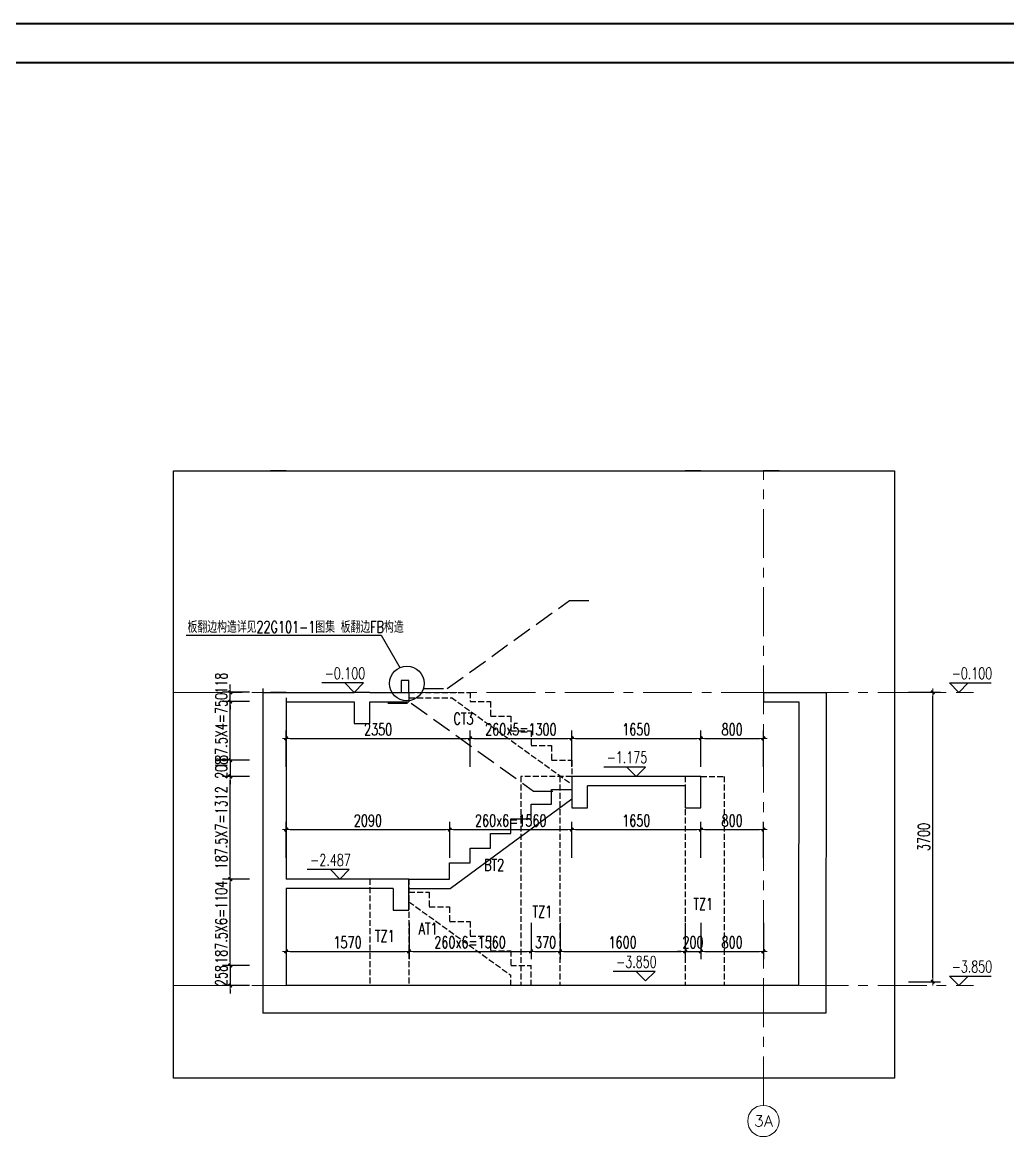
# Model space of a CAD drawing. Extents: x -1201378 to 2367219, y -619313 to 244905.
# Drawn here: x 2314504 to 2327091, y -384398 to -369940 of the extents above; entities that cross this region are included whole.
import ezdxf
from ezdxf.enums import TextEntityAlignment as Align

# ---------------------------------------------------------------- set-up
doc = ezdxf.new("R2010")
doc.units = 0
doc.header["$LTSCALE"] = 1000
for name, pattern in [('CENTER', [2, 1.25, -0.25, 0.25, -0.25]), ('DASH', [0.35, 0.25, -0.1]), ('HIDDEN', [0.375, 0.25, -0.125])]:
    doc.linetypes.add(name, pattern=pattern)
doc.layers.get('0').update_dxf_attribs({"linetype": 'CONTINUOUS'})
doc.layers.get('Defpoints').update_dxf_attribs({"linetype": 'CONTINUOUS'})
for name, color, linetype in [('0-cxFrame', 155, 'CONTINUOUS'), ('A-WINDOW', 140, 'CONTINUOUS'), ('AS-WALL', 40, 'CONTINUOUS'), ('DIM_SYMB', 3, 'CONTINUOUS'), ('S-BG', 131, 'CONTINUOUS'), ('S-SB', 21, 'CONTINUOUS'), ('S-SGJ', 21, 'CONTINUOUS'), ('S-SHAPE', 51, 'CONTINUOUS'), ('S-SHAPE2', 165, 'HIDDEN')]:
    doc.layers.add(name, color=color, linetype=linetype)
for name, color, linetype, lineweight in [('0-cxText', 131, 'CONTINUOUS', 25), ('S-axis', 111, 'CONTINUOUS', 0), ('S-dim', 81, 'CONTINUOUS', 0), ('S-dote', 5, 'CENTER', 0)]:
    doc.layers.add(name, color=color, linetype=linetype, lineweight=lineweight)
doc.styles.add('_TCH_AXIS', font='COMPLEX', dxfattribs={"bigfont": 'GBCBIG'})
doc.styles.add('cx_tuming', font='simhei.ttf')
doc.styles.add('cx_tuqian1', font='')
doc.styles.add('SS1', font='tj-romans1.shx', dxfattribs={"width": 0.7, "bigfont": 'tj-hztxt1.shx'})
doc.styles.add('黑体', font='simhei.ttf', dxfattribs={"width": 0.8})
doc.styles.get('cx_tuqian1').set_extended_font_data('SimSun')
doc.dimstyles.new('S-50A', dxfattribs={"dimscale": 50, "dimtxt": 3, "dimasz": 1, "dimexe": 2, "dimexo": 2, "dimgap": 0.8, "dimtad": 1, "dimdec": 0, "dimzin": 0, "dimdsep": 46, "dimtxsty": 'SS1', "dimblk1": 'TT', "dimblk2": 'TT', "dimsah": 1, "dimcen": 1, "dimclrd": 256, "dimclre": 256, "dimclrt": 256, "dimadec": 0, "dimazin": 0, "dimtfac": 1, "dimtdec": 0, "dimtix": 1, "dimtmove": 2, "dimatfit": 0, "dimldrblk": 'TT', "dimfxl": 2, "dimtolj": 1, "dimtzin": 0, "dimarcsym": 0})

# ---------------------------------------------------------------- blocks, each defined once
blk = doc.blocks.new('TK22.A1 L(Dragon)')
at = {"layer": '0-cxFrame', "color": 7, "const_width": 0.5}
blk.add_lwpolyline([(0, 0), (-841, 0), (-841, 594), (0, 594)], close=True, dxfattribs=at)
at = {"layer": '0-cxFrame', "const_width": 0.5}
blk.add_lwpolyline([(-80, 10), (-821, 10), (-821, 584), (-80, 584)], close=True, dxfattribs=at)
at = {"style": '黑体', "flags": 4}
blk.add_attdef('图幅', text='', height=3.3, dxfattribs=at).set_placement((-40, 3), align=Align.RIGHT)
at = {"layer": '0-cxText', "flags": 4}
for tag, height, style, p in [('建设单位', 3.5, 'cx_tuming', (-45, 240)), ('项目名称', 3.5, 'cx_tuming', (-45, 210)), ('子项名称', 3.5, 'cx_tuming', (-45, 180)), ('工程编号', 3.3, 'cx_tuqian1', (-35, 165)), ('图名1', 3.5, 'cx_tuming', (-45, 87)), ('图名2', 3.5, 'cx_tuming', (-45, 79)), ('图名3', 3.5, 'cx_tuming', (-45, 71)), ('出图日期', 3.3, 'cx_tuqian1', (-39, 60)), ('专业', 3.3, 'cx_tuqian1', (-55, 52)), ('图号', 3.3, 'cx_tuqian1', (-55, 44)), ('版次', 3.3, 'cx_tuqian1', (-20, 44))]:
    blk.add_attdef(tag, text='', height=height, dxfattribs=dict(at, style=style)).set_placement(p, align=Align.MIDDLE)
at = {"layer": 'Defpoints', "color": 6, "flags": 4}
for tag, height, style, p in [('tufu', 3.3, '黑体', (-12, 12)), ('dwfname', 4, 'cx_tuqian1', (-80, 3))]:
    blk.add_attdef(tag, text='', height=height, dxfattribs=dict(at, style=style)).set_placement(p, align=Align.RIGHT)
blk = doc.blocks.new('TT')
blk.add_line((-0.97, 0), (0.97, 0))
at = {"const_width": 0.45}
blk.add_lwpolyline([(-0.44, -0.44), (0.44, 0.44)], dxfattribs=at)
blk = doc.blocks.new('*D6310')
at = {"layer": 'Defpoints', "color": 0, "transparency": 16777216}
for p in [(2317158, -378621), (2317503, -378621), (2317503, -379371)]:
    blk.add_point(p, dxfattribs=at)
at = {"layer": 'S-dim', "lineweight": -2, "transparency": 16777216}
for p, q in [((2317158, -378571), (2317158, -378521)), ((2317403, -378621), (2317058, -378621)), ((2317158, -379371), (2317158, -378621)), ((2317403, -379371), (2317058, -379371)), ((2317158, -379421), (2317158, -379471))]:
    blk.add_line(p, q, dxfattribs=at)
at = {"layer": 'S-dim', "lineweight": -2, "transparency": 16777216, "xscale": 50, "yscale": 50, "zscale": 50}
for p, rotation in [((2317158, -378621), 270), ((2317158, -379371), 90)]:
    blk.add_blockref('TT', p, dxfattribs=dict(at, rotation=rotation))
at = {"layer": 'S-dim', "transparency": 16777216, "insert": (2317043, -378996), "char_height": 150, "attachment_point": 5, "rotation": 90, "style": 'SS1'}
blk.add_mtext('\\A1;187.5X4=750', dxfattribs=at)
blk = doc.blocks.new('*D6311')
at = {"layer": 'Defpoints', "color": 0, "transparency": 16777216}
for p in [(2317158, -379578), (2317503, -379578), (2317503, -380891)]:
    blk.add_point(p, dxfattribs=at)
at = {"layer": 'S-dim', "lineweight": -2, "transparency": 16777216}
for p, q in [((2317403, -379578), (2317058, -379578)), ((2317158, -380841), (2317158, -379628)), ((2317403, -380891), (2317058, -380891))]:
    blk.add_line(p, q, dxfattribs=at)
at = {"layer": 'S-dim', "lineweight": -2, "transparency": 16777216, "xscale": 50, "yscale": 50, "zscale": 50}
for p, rotation in [((2317158, -379578), 90), ((2317158, -380891), 270)]:
    blk.add_blockref('TT', p, dxfattribs=dict(at, rotation=rotation))
at = {"layer": 'S-dim', "transparency": 16777216, "insert": (2317043, -380235), "char_height": 150, "attachment_point": 5, "rotation": 90, "style": 'SS1'}
blk.add_mtext('\\A1;187.5X7=1312', dxfattribs=at)
blk = doc.blocks.new('*D6312')
at = {"layer": 'Defpoints', "color": 0, "transparency": 16777216}
for p in [(2317158, -380891), (2317503, -380891), (2317503, -381995)]:
    blk.add_point(p, dxfattribs=at)
at = {"layer": 'S-dim', "lineweight": -2, "transparency": 16777216}
for p, q in [((2317403, -380891), (2317058, -380891)), ((2317158, -381945), (2317158, -380941)), ((2317403, -381995), (2317058, -381995))]:
    blk.add_line(p, q, dxfattribs=at)
at = {"layer": 'S-dim', "lineweight": -2, "transparency": 16777216, "xscale": 50, "yscale": 50, "zscale": 50}
for p, rotation in [((2317158, -380891), 90), ((2317158, -381995), 270)]:
    blk.add_blockref('TT', p, dxfattribs=dict(at, rotation=rotation))
at = {"layer": 'S-dim', "transparency": 16777216, "insert": (2317043, -381443), "char_height": 150, "attachment_point": 5, "rotation": 90, "style": 'SS1'}
blk.add_mtext('\\A1;187.5X6=1104', dxfattribs=at)
blk = doc.blocks.new('*D6313')
at = {"layer": 'Defpoints', "color": 0, "transparency": 16777216}
for p in [(2325729, -378503), (2326138, -378503), (2325729, -382203)]:
    blk.add_point(p, dxfattribs=at)
at = {"layer": 'S-dim', "lineweight": -2, "transparency": 16777216}
for p, q in [((2325829, -378503), (2326238, -378503)), ((2326138, -382153), (2326138, -378553)), ((2325829, -382203), (2326238, -382203))]:
    blk.add_line(p, q, dxfattribs=at)
at = {"layer": 'S-dim', "lineweight": -2, "transparency": 16777216, "xscale": 50, "yscale": 50, "zscale": 50}
for p, rotation in [((2326138, -378503), 90), ((2326138, -382203), 270)]:
    blk.add_blockref('TT', p, dxfattribs=dict(at, rotation=rotation))
at = {"layer": 'S-dim', "transparency": 16777216, "insert": (2326023, -380353), "char_height": 150, "attachment_point": 5, "rotation": 90, "style": 'SS1'}
blk.add_mtext('\\A1;3700', dxfattribs=at)
blk = doc.blocks.new('*D6314')
at = {"layer": 'Defpoints', "color": 0, "transparency": 16777216}
for p in [(2323173, -381352), (2323973, -381352), (2323973, -381815)]:
    blk.add_point(p, dxfattribs=at)
at = {"layer": 'S-dim', "lineweight": -2, "transparency": 16777216}
for p, q in [((2323173, -381452), (2323173, -381915)), ((2323973, -381452), (2323973, -381915)), ((2323223, -381815), (2323923, -381815))]:
    blk.add_line(p, q, dxfattribs=at)
at = {"layer": 'S-dim', "lineweight": -2, "transparency": 16777216, "xscale": 50, "yscale": 50, "zscale": 50, "rotation": 180}
blk.add_blockref('TT', (2323173, -381815), dxfattribs=at)
at = {"layer": 'S-dim', "lineweight": -2, "transparency": 16777216, "xscale": 50, "yscale": 50, "zscale": 50}
blk.add_blockref('TT', (2323973, -381815), dxfattribs=at)
at = {"layer": 'S-dim', "transparency": 16777216, "insert": (2323573, -381700), "char_height": 150, "attachment_point": 5, "style": 'SS1'}
blk.add_mtext('\\A1;800', dxfattribs=at)
blk = doc.blocks.new('*D6315')
at = {"layer": 'Defpoints', "color": 0, "transparency": 16777216}
for p in [(2321003, -381352), (2321373, -381352), (2321373, -381815)]:
    blk.add_point(p, dxfattribs=at)
at = {"layer": 'S-dim', "lineweight": -2, "transparency": 16777216}
for p, q in [((2321003, -381452), (2321003, -381915)), ((2321373, -381452), (2321373, -381915)), ((2321053, -381815), (2321323, -381815))]:
    blk.add_line(p, q, dxfattribs=at)
at = {"layer": 'S-dim', "lineweight": -2, "transparency": 16777216, "xscale": 50, "yscale": 50, "zscale": 50, "rotation": 180}
blk.add_blockref('TT', (2321003, -381815), dxfattribs=at)
at = {"layer": 'S-dim', "lineweight": -2, "transparency": 16777216, "xscale": 50, "yscale": 50, "zscale": 50}
blk.add_blockref('TT', (2321373, -381815), dxfattribs=at)
at = {"layer": 'S-dim', "transparency": 16777216, "insert": (2321188, -381700), "char_height": 150, "attachment_point": 5, "style": 'SS1'}
blk.add_mtext('\\A1;370', dxfattribs=at)
blk = doc.blocks.new('*D6316')
at = {"layer": 'Defpoints', "color": 0, "transparency": 16777216}
for p in [(2319443, -381352), (2321003, -381352), (2321003, -381815)]:
    blk.add_point(p, dxfattribs=at)
at = {"layer": 'S-dim', "lineweight": -2, "transparency": 16777216}
for p, q in [((2319443, -381452), (2319443, -381915)), ((2321003, -381452), (2321003, -381915)), ((2319493, -381815), (2320953, -381815))]:
    blk.add_line(p, q, dxfattribs=at)
at = {"layer": 'S-dim', "lineweight": -2, "transparency": 16777216, "xscale": 50, "yscale": 50, "zscale": 50, "rotation": 180}
blk.add_blockref('TT', (2319443, -381815), dxfattribs=at)
at = {"layer": 'S-dim', "lineweight": -2, "transparency": 16777216, "xscale": 50, "yscale": 50, "zscale": 50}
blk.add_blockref('TT', (2321003, -381815), dxfattribs=at)
at = {"layer": 'S-dim', "transparency": 16777216, "insert": (2320223, -381700), "char_height": 150, "attachment_point": 5, "style": 'SS1'}
blk.add_mtext('\\A1;260x6=1560', dxfattribs=at)
blk = doc.blocks.new('*D6301')
at = {"layer": 'Defpoints', "color": 0, "transparency": 16777216}
for p in [(2317873, -381352), (2319443, -381352), (2319443, -381815)]:
    blk.add_point(p, dxfattribs=at)
at = {"layer": 'S-dim', "lineweight": -2, "transparency": 16777216}
for p, q in [((2317873, -381452), (2317873, -381915)), ((2319443, -381452), (2319443, -381915)), ((2317923, -381815), (2319393, -381815))]:
    blk.add_line(p, q, dxfattribs=at)
at = {"layer": 'S-dim', "lineweight": -2, "transparency": 16777216, "xscale": 50, "yscale": 50, "zscale": 50, "rotation": 180}
blk.add_blockref('TT', (2317873, -381815), dxfattribs=at)
at = {"layer": 'S-dim', "lineweight": -2, "transparency": 16777216, "xscale": 50, "yscale": 50, "zscale": 50}
blk.add_blockref('TT', (2319443, -381815), dxfattribs=at)
at = {"layer": 'S-dim', "transparency": 16777216, "insert": (2318658, -381700), "char_height": 150, "attachment_point": 5, "style": 'SS1'}
blk.add_mtext('\\A1;1570', dxfattribs=at)
blk = doc.blocks.new('*D6302')
at = {"layer": 'Defpoints', "color": 0, "transparency": 16777216}
for p in [(2323973, -380258), (2323173, -380721), (2323973, -380721)]:
    blk.add_point(p, dxfattribs=at)
at = {"layer": 'S-dim', "lineweight": -2, "transparency": 16777216}
for p, q in [((2323173, -380621), (2323173, -380158)), ((2323223, -380258), (2323923, -380258)), ((2323973, -380621), (2323973, -380158))]:
    blk.add_line(p, q, dxfattribs=at)
at = {"layer": 'S-dim', "lineweight": -2, "transparency": 16777216, "xscale": 50, "yscale": 50, "zscale": 50, "rotation": 180}
blk.add_blockref('TT', (2323173, -380258), dxfattribs=at)
at = {"layer": 'S-dim', "lineweight": -2, "transparency": 16777216, "xscale": 50, "yscale": 50, "zscale": 50}
blk.add_blockref('TT', (2323973, -380258), dxfattribs=at)
at = {"layer": 'S-dim', "transparency": 16777216, "insert": (2323573, -380143), "char_height": 150, "attachment_point": 5, "style": 'SS1'}
blk.add_mtext('\\A1;800', dxfattribs=at)
blk = doc.blocks.new('*D6303')
at = {"layer": 'Defpoints', "color": 0, "transparency": 16777216}
for p in [(2323173, -380258), (2321523, -380721), (2323173, -380721)]:
    blk.add_point(p, dxfattribs=at)
at = {"layer": 'S-dim', "lineweight": -2, "transparency": 16777216}
for p, q in [((2321523, -380621), (2321523, -380158)), ((2321573, -380258), (2323123, -380258)), ((2323173, -380621), (2323173, -380158))]:
    blk.add_line(p, q, dxfattribs=at)
at = {"layer": 'S-dim', "lineweight": -2, "transparency": 16777216, "xscale": 50, "yscale": 50, "zscale": 50, "rotation": 180}
blk.add_blockref('TT', (2321523, -380258), dxfattribs=at)
at = {"layer": 'S-dim', "lineweight": -2, "transparency": 16777216, "xscale": 50, "yscale": 50, "zscale": 50}
blk.add_blockref('TT', (2323173, -380258), dxfattribs=at)
at = {"layer": 'S-dim', "transparency": 16777216, "insert": (2322348, -380143), "char_height": 150, "attachment_point": 5, "style": 'SS1'}
blk.add_mtext('\\A1;1650', dxfattribs=at)
blk = doc.blocks.new('*D6304')
at = {"layer": 'Defpoints', "color": 0, "transparency": 16777216}
for p in [(2321523, -380258), (2319963, -380721), (2321523, -380721)]:
    blk.add_point(p, dxfattribs=at)
at = {"layer": 'S-dim', "lineweight": -2, "transparency": 16777216}
for p, q in [((2319963, -380621), (2319963, -380158)), ((2320013, -380258), (2321473, -380258)), ((2321523, -380621), (2321523, -380158))]:
    blk.add_line(p, q, dxfattribs=at)
at = {"layer": 'S-dim', "lineweight": -2, "transparency": 16777216, "xscale": 50, "yscale": 50, "zscale": 50, "rotation": 180}
blk.add_blockref('TT', (2319963, -380258), dxfattribs=at)
at = {"layer": 'S-dim', "lineweight": -2, "transparency": 16777216, "xscale": 50, "yscale": 50, "zscale": 50}
blk.add_blockref('TT', (2321523, -380258), dxfattribs=at)
at = {"layer": 'S-dim', "transparency": 16777216, "insert": (2320743, -380143), "char_height": 150, "attachment_point": 5, "style": 'SS1'}
blk.add_mtext('\\A1;260x6=1560', dxfattribs=at)
blk = doc.blocks.new('*D6305')
at = {"layer": 'Defpoints', "color": 0, "transparency": 16777216}
for p in [(2319963, -380258), (2317873, -380721), (2319963, -380721)]:
    blk.add_point(p, dxfattribs=at)
at = {"layer": 'S-dim', "lineweight": -2, "transparency": 16777216}
for p, q in [((2317873, -380621), (2317873, -380158)), ((2317923, -380258), (2319913, -380258)), ((2319963, -380621), (2319963, -380158))]:
    blk.add_line(p, q, dxfattribs=at)
at = {"layer": 'S-dim', "lineweight": -2, "transparency": 16777216, "xscale": 50, "yscale": 50, "zscale": 50, "rotation": 180}
blk.add_blockref('TT', (2317873, -380258), dxfattribs=at)
at = {"layer": 'S-dim', "lineweight": -2, "transparency": 16777216, "xscale": 50, "yscale": 50, "zscale": 50}
blk.add_blockref('TT', (2319963, -380258), dxfattribs=at)
at = {"layer": 'S-dim', "transparency": 16777216, "insert": (2318918, -380143), "char_height": 150, "attachment_point": 5, "style": 'SS1'}
blk.add_mtext('\\A1;2090', dxfattribs=at)
blk = doc.blocks.new('*D6306')
at = {"layer": 'Defpoints', "color": 0, "transparency": 16777216}
for p in [(2323973, -379092), (2323173, -379555), (2323973, -379555)]:
    blk.add_point(p, dxfattribs=at)
at = {"layer": 'S-dim', "lineweight": -2, "transparency": 16777216}
for p, q in [((2323173, -379455), (2323173, -378992)), ((2323223, -379092), (2323923, -379092)), ((2323973, -379455), (2323973, -378992))]:
    blk.add_line(p, q, dxfattribs=at)
at = {"layer": 'S-dim', "lineweight": -2, "transparency": 16777216, "xscale": 50, "yscale": 50, "zscale": 50, "rotation": 180}
blk.add_blockref('TT', (2323173, -379092), dxfattribs=at)
at = {"layer": 'S-dim', "lineweight": -2, "transparency": 16777216, "xscale": 50, "yscale": 50, "zscale": 50}
blk.add_blockref('TT', (2323973, -379092), dxfattribs=at)
at = {"layer": 'S-dim', "transparency": 16777216, "insert": (2323573, -378977), "char_height": 150, "attachment_point": 5, "style": 'SS1'}
blk.add_mtext('\\A1;800', dxfattribs=at)
blk = doc.blocks.new('*D6307')
at = {"layer": 'Defpoints', "color": 0, "transparency": 16777216}
for p in [(2323173, -379092), (2321523, -379555), (2323173, -379555)]:
    blk.add_point(p, dxfattribs=at)
at = {"layer": 'S-dim', "lineweight": -2, "transparency": 16777216}
for p, q in [((2321523, -379455), (2321523, -378992)), ((2321573, -379092), (2323123, -379092)), ((2323173, -379455), (2323173, -378992))]:
    blk.add_line(p, q, dxfattribs=at)
at = {"layer": 'S-dim', "lineweight": -2, "transparency": 16777216, "xscale": 50, "yscale": 50, "zscale": 50, "rotation": 180}
blk.add_blockref('TT', (2321523, -379092), dxfattribs=at)
at = {"layer": 'S-dim', "lineweight": -2, "transparency": 16777216, "xscale": 50, "yscale": 50, "zscale": 50}
blk.add_blockref('TT', (2323173, -379092), dxfattribs=at)
at = {"layer": 'S-dim', "transparency": 16777216, "insert": (2322348, -378977), "char_height": 150, "attachment_point": 5, "style": 'SS1'}
blk.add_mtext('\\A1;1650', dxfattribs=at)
blk = doc.blocks.new('*D6308')
at = {"layer": 'Defpoints', "color": 0, "transparency": 16777216}
for p in [(2321523, -379092), (2320223, -379555), (2321523, -379555)]:
    blk.add_point(p, dxfattribs=at)
at = {"layer": 'S-dim', "lineweight": -2, "transparency": 16777216}
for p, q in [((2320223, -379455), (2320223, -378992)), ((2320273, -379092), (2321473, -379092)), ((2321523, -379455), (2321523, -378992))]:
    blk.add_line(p, q, dxfattribs=at)
at = {"layer": 'S-dim', "lineweight": -2, "transparency": 16777216, "xscale": 50, "yscale": 50, "zscale": 50, "rotation": 180}
blk.add_blockref('TT', (2320223, -379092), dxfattribs=at)
at = {"layer": 'S-dim', "lineweight": -2, "transparency": 16777216, "xscale": 50, "yscale": 50, "zscale": 50}
blk.add_blockref('TT', (2321523, -379092), dxfattribs=at)
at = {"layer": 'S-dim', "transparency": 16777216, "insert": (2320873, -378977), "char_height": 150, "attachment_point": 5, "style": 'SS1'}
blk.add_mtext('\\A1;260x5=1300', dxfattribs=at)
blk = doc.blocks.new('*D6309')
at = {"layer": 'Defpoints', "color": 0, "transparency": 16777216}
for p in [(2320223, -379092), (2317873, -379555), (2320223, -379555)]:
    blk.add_point(p, dxfattribs=at)
at = {"layer": 'S-dim', "lineweight": -2, "transparency": 16777216}
for p, q in [((2317873, -379455), (2317873, -378992)), ((2317923, -379092), (2320173, -379092)), ((2320223, -379455), (2320223, -378992))]:
    blk.add_line(p, q, dxfattribs=at)
at = {"layer": 'S-dim', "lineweight": -2, "transparency": 16777216, "xscale": 50, "yscale": 50, "zscale": 50, "rotation": 180}
blk.add_blockref('TT', (2317873, -379092), dxfattribs=at)
at = {"layer": 'S-dim', "lineweight": -2, "transparency": 16777216, "xscale": 50, "yscale": 50, "zscale": 50}
blk.add_blockref('TT', (2320223, -379092), dxfattribs=at)
at = {"layer": 'S-dim', "transparency": 16777216, "insert": (2319048, -378977), "char_height": 150, "attachment_point": 5, "style": 'SS1'}
blk.add_mtext('\\A1;2350', dxfattribs=at)
blk = doc.blocks.new('*D6317')
at = {"layer": 'Defpoints', "color": 0, "transparency": 16777216}
for p in [(2317503, -379371), (2317158, -379578), (2317503, -379578)]:
    blk.add_point(p, dxfattribs=at)
at = {"layer": 'S-dim', "lineweight": -2, "transparency": 16777216}
for p, q in [((2317403, -379371), (2317058, -379371)), ((2317158, -379321), (2317158, -379271)), ((2317158, -379371), (2317158, -379578)), ((2317403, -379578), (2317058, -379578)), ((2317158, -379628), (2317158, -379678))]:
    blk.add_line(p, q, dxfattribs=at)
at = {"layer": 'S-dim', "lineweight": -2, "transparency": 16777216, "xscale": 50, "yscale": 50, "zscale": 50}
for p, rotation in [((2317158, -379371), 270), ((2317158, -379578), 90)]:
    blk.add_blockref('TT', p, dxfattribs=dict(at, rotation=rotation))
at = {"layer": 'S-dim', "transparency": 16777216, "insert": (2317043, -379475), "char_height": 150, "attachment_point": 5, "rotation": 90, "style": 'SS1'}
blk.add_mtext('\\A1;208', dxfattribs=at)
blk = doc.blocks.new('*D6318')
at = {"layer": 'Defpoints', "color": 0, "transparency": 16777216}
for p in [(2317503, -381995), (2317158, -382253), (2317503, -382253)]:
    blk.add_point(p, dxfattribs=at)
at = {"layer": 'S-dim', "lineweight": -2, "transparency": 16777216}
for p, q in [((2317158, -381945), (2317158, -381895)), ((2317403, -381995), (2317058, -381995)), ((2317158, -381995), (2317158, -382253)), ((2317403, -382253), (2317058, -382253)), ((2317158, -382303), (2317158, -382353))]:
    blk.add_line(p, q, dxfattribs=at)
at = {"layer": 'S-dim', "lineweight": -2, "transparency": 16777216, "xscale": 50, "yscale": 50, "zscale": 50}
for p, rotation in [((2317158, -381995), 270), ((2317158, -382253), 90)]:
    blk.add_blockref('TT', p, dxfattribs=dict(at, rotation=rotation))
at = {"layer": 'S-dim', "transparency": 16777216, "insert": (2317043, -382124), "char_height": 150, "attachment_point": 5, "rotation": 90, "style": 'SS1'}
blk.add_mtext('\\A1;258', dxfattribs=at)
blk = doc.blocks.new('*D6319')
at = {"layer": 'Defpoints', "color": 0, "transparency": 16777216}
for p in [(2321373, -381352), (2322973, -381352), (2322973, -381815)]:
    blk.add_point(p, dxfattribs=at)
at = {"layer": 'S-dim', "lineweight": -2, "transparency": 16777216}
for p, q in [((2321373, -381452), (2321373, -381915)), ((2322973, -381452), (2322973, -381915)), ((2321423, -381815), (2322923, -381815))]:
    blk.add_line(p, q, dxfattribs=at)
at = {"layer": 'S-dim', "lineweight": -2, "transparency": 16777216, "xscale": 50, "yscale": 50, "zscale": 50, "rotation": 180}
blk.add_blockref('TT', (2321373, -381815), dxfattribs=at)
at = {"layer": 'S-dim', "lineweight": -2, "transparency": 16777216, "xscale": 50, "yscale": 50, "zscale": 50}
blk.add_blockref('TT', (2322973, -381815), dxfattribs=at)
at = {"layer": 'S-dim', "transparency": 16777216, "insert": (2322173, -381700), "char_height": 150, "attachment_point": 5, "style": 'SS1'}
blk.add_mtext('\\A1;1600', dxfattribs=at)
blk = doc.blocks.new('*D6320')
at = {"layer": 'Defpoints', "color": 0, "transparency": 16777216}
for p in [(2322973, -381352), (2323173, -381352), (2323173, -381815)]:
    blk.add_point(p, dxfattribs=at)
at = {"layer": 'S-dim', "lineweight": -2, "transparency": 16777216}
for p, q in [((2322973, -381452), (2322973, -381915)), ((2323173, -381452), (2323173, -381915)), ((2322923, -381815), (2322873, -381815)), ((2322973, -381815), (2323173, -381815)), ((2323223, -381815), (2323273, -381815))]:
    blk.add_line(p, q, dxfattribs=at)
at = {"layer": 'S-dim', "lineweight": -2, "transparency": 16777216, "xscale": 50, "yscale": 50, "zscale": 50}
blk.add_blockref('TT', (2322973, -381815), dxfattribs=at)
at = {"layer": 'S-dim', "lineweight": -2, "transparency": 16777216, "xscale": 50, "yscale": 50, "zscale": 50, "rotation": 180}
blk.add_blockref('TT', (2323173, -381815), dxfattribs=at)
at = {"layer": 'S-dim', "transparency": 16777216, "insert": (2323073, -381700), "char_height": 150, "attachment_point": 5, "style": 'SS1'}
blk.add_mtext('\\A1;200', dxfattribs=at)
blk = doc.blocks.new('*D6332')
at = {"layer": 'Defpoints', "color": 0, "transparency": 16777216}
for p in [(2317158, -378503), (2317503, -378503), (2317503, -378621)]:
    blk.add_point(p, dxfattribs=at)
at = {"layer": 'S-dim', "lineweight": -2, "transparency": 16777216}
for p, q in [((2317403, -378503), (2317058, -378503)), ((2317158, -378453), (2317158, -378403)), ((2317158, -378621), (2317158, -378503)), ((2317403, -378621), (2317058, -378621)), ((2317158, -378671), (2317158, -378721))]:
    blk.add_line(p, q, dxfattribs=at)
at = {"layer": 'S-dim', "lineweight": -2, "transparency": 16777216, "xscale": 50, "yscale": 50, "zscale": 50}
for p, rotation in [((2317158, -378503), 270), ((2317158, -378621), 90)]:
    blk.add_blockref('TT', p, dxfattribs=dict(at, rotation=rotation))
at = {"layer": 'S-dim', "transparency": 16777216, "insert": (2317043, -378386), "char_height": 150, "attachment_point": 5, "rotation": 90, "style": 'SS1'}
blk.add_mtext('\\A1;118', dxfattribs=at)

msp = doc.modelspace()

# ---------------------------------------------------------------- linework, layer by layer
at = {"layer": 'A-WINDOW', "linetype": 'DASH'}
for points in [[(2319632.5, -378453.4), (2319932.5, -378453.4), (2321492.5, -377328.4), (2321792.5, -377328.4)], [(2319172.5, -378640.9), (2319472.5, -378640.9), (2321032.5, -379765.4), (2321332.5, -379765.4)]]:
    msp.add_lwpolyline(points, dxfattribs=at)
at = {"layer": 'AS-WALL'}
for p, q in [((2317872.5, -375671.9), (2317672.5, -375671.9)), ((2323172.5, -375671.9), (2322972.5, -375671.9)), ((2324172.5, -375671.9), (2323972.5, -375671.9)), ((2317872.5, -378503.4), (2317672.5, -378503.4))]:
    msp.add_line(p, q, dxfattribs=at)
at = {"layer": 'DIM_SYMB'}
msp.add_lwpolyline([(2316434.5, -375671.9), (2325647.4, -375671.9), (2325647.4, -383435.8), (2316434.5, -383435.8)], close=True, dxfattribs=at)
at = {"layer": 'S-axis'}
msp.add_circle((2323972.5, -383984.3), 200, dxfattribs=at)
at = {"layer": 'S-BG'}
for p, q in [((2318862.5, -378383.4), (2318328, -378383.4)), ((2318742.5, -378503.4), (2318622.5, -378383.4)), ((2318742.5, -378503.4), (2318862.5, -378383.4)), ((2326471.4, -378503.4), (2326351.4, -378383.4)), ((2326351.4, -378383.4), (2326885.9, -378383.4)), ((2326471.4, -378503.4), (2326591.4, -378383.4)), ((2322467.5, -379458.4), (2321933, -379458.4)), ((2322347.5, -379578.4), (2322227.5, -379458.4)), ((2322347.5, -379578.4), (2322467.5, -379458.4)), ((2318677.5, -380770.4), (2318143, -380770.4)), ((2318557.5, -380890.4), (2318437.5, -380770.4)), ((2318557.5, -380890.4), (2318677.5, -380770.4)), ((2322587.7, -382072.9), (2322053.2, -382072.9)), ((2322467.7, -382192.9), (2322347.7, -382072.9)), ((2322467.7, -382192.9), (2322587.7, -382072.9)), ((2326471.4, -382253.4), (2326351.4, -382133.4)), ((2326351.4, -382133.4), (2326885.9, -382133.4)), ((2326471.4, -382253.4), (2326591.4, -382133.4))]:
    msp.add_line(p, q, dxfattribs=at)
at = {"layer": 'S-dote', "ltscale": 0.5}
for p, q in [((2316434.5, -378503.4), (2326657.6, -378503.4)), ((2316434.5, -382253.4), (2326657.6, -382253.4))]:
    msp.add_line(p, q, dxfattribs=at)
msp.add_lwpolyline([(2323972.5, -383784.3), (2323972.5, -375671.9)], dxfattribs=at)
at = {"layer": 'S-SGJ'}
for p, q in [((2316596.3, -377771.6), (2319086.4, -377771.6)), ((2319086.4, -377771.6), (2319324.4, -378187.5))]:
    msp.add_line(p, q, dxfattribs=at)
msp.add_circle((2319415.9, -378389.2), 221.5, dxfattribs=at)
at = {"layer": 'S-SHAPE'}
for p, q in [((2317572.5, -378453.4), (2317572.5, -380950.4)), ((2317572.5, -378503.4), (2318742.5, -378503.4)), ((2318942.5, -378503.4), (2318742.5, -378503.4)), ((2318942.5, -378503.4), (2319442.5, -378503.4)), ((2319442.5, -378503.4), (2319442.5, -378623.4)), ((2323972.5, -378503.4), (2324072.5, -378503.4)), ((2323972.5, -378503.4), (2323972.5, -378623.4)), ((2324072.5, -378503.4), (2324773.9, -378503.5)), ((2324773.9, -378503.5), (2324773.9, -378623.5)), ((2317872.5, -378573.4), (2317872.5, -380890.4)), ((2317872.5, -378623.4), (2318742.5, -378623.4)), ((2318742.5, -378623.4), (2318742.5, -378903.4)), ((2318942.5, -378903.4), (2318942.5, -378623.4)), ((2318942.5, -378623.4), (2319442.5, -378623.4)), ((2323972.5, -378623.4), (2324423.9, -378623.5)), ((2324423.9, -378623.4), (2324421.6, -382253.4)), ((2324773.9, -378623.6), (2324771.3, -382603.4)), ((2318742.5, -378903.4), (2318942.5, -378903.4)), ((2321722.5, -379578.4), (2321522.5, -379578.4)), ((2321522.5, -379578.4), (2321522.5, -379978.4)), ((2322972.5, -379578.4), (2321722.5, -379578.4)), ((2323172.5, -379578.4), (2322972.5, -379578.4)), ((2323172.5, -379978.4), (2323172.5, -379578.4)), ((2321722.5, -379978.4), (2321722.5, -379698.4)), ((2322972.5, -379698.4), (2321722.5, -379698.4)), ((2322972.5, -379698.4), (2322972.5, -379978.4)), ((2319968.2, -381010.9), (2321522.5, -379866.1)), ((2321522.5, -379978.4), (2321722.5, -379978.4)), ((2322972.5, -379978.4), (2323172.5, -379978.4)), ((2317572.5, -380950.4), (2317572.5, -382603.4)), ((2319242.5, -380890.4), (2317872.5, -380890.4)), ((2319442.5, -380890.4), (2319242.5, -380890.4)), ((2319442.5, -381290.4), (2319442.5, -380890.4)), ((2319242.5, -381010.4), (2317872.5, -381010.4)), ((2317872.5, -381010.4), (2317872.5, -382253.4)), ((2319242.5, -381010.4), (2319242.5, -381290.4)), ((2319442.5, -381010.4), (2319968.2, -381010.4)), ((2319242.5, -381290.4), (2319442.5, -381290.4)), ((2323072.5, -382253.4), (2317872.5, -382253.4)), ((2324421.6, -382253.4), (2323072.5, -382253.4)), ((2323072.5, -382603.4), (2317572.5, -382603.4)), ((2324771.3, -382603.4), (2323072.5, -382603.4))]:
    msp.add_line(p, q, dxfattribs=at)
for points in [[(2319442.5, -378503.4), (2319442.5, -378503.4), (2319442.5, -378353.4), (2319342.5, -378353.4), (2319342.5, -378503.4)], [(2319442.5, -380890.9), (2319962.5, -380890.9), (2319962.5, -380683.4), (2320222.5, -380683.4), (2320222.5, -380495.9), (2320482.5, -380495.9), (2320482.5, -380308.4), (2320742.5, -380308.4), (2320742.5, -380120.9), (2321002.5, -380120.9), (2321002.5, -379933.4), (2321262.5, -379933.4), (2321262.5, -379745.9), (2321522.5, -379745.9)]]:
    msp.add_lwpolyline(points, dxfattribs=at)
at = {"layer": 'S-SHAPE2', "linetype": 'DASH', "ltscale": 0.3}
for p, q in [((2319442.5, -378573.4), (2319985.7, -378573.4)), ((2321492.5, -379660.1), (2319985.7, -378573.4)), ((2320872.5, -379578.4), (2320872.5, -382253.4)), ((2321522.5, -379578.4), (2320872.5, -379578.4)), ((2321372.5, -379578.4), (2321372.5, -382253.4)), ((2322972.5, -379578.4), (2322972.5, -382253.4)), ((2323172.5, -379578.4), (2323472.5, -379578.4)), ((2323472.5, -379578.4), (2323472.5, -382253.4)), ((2318942.5, -380890.4), (2318942.5, -382253.4)), ((2319442.5, -380890.4), (2319442.5, -382253.4)), ((2319442.5, -381181.2), (2320742.5, -382118.7)), ((2320742.5, -382253.4), (2320742.5, -382118.7)), ((2321002.5, -382253.4), (2321002.5, -381995.4))]:
    msp.add_line(p, q, dxfattribs=at)
for points in [[(2319442.5, -378503.4), (2320222.5, -378503.4), (2320222.5, -378620.9), (2320482.5, -378620.9), (2320482.5, -378808.4), (2320742.5, -378808.4), (2320742.5, -378995.9), (2321002.5, -378995.9), (2321002.5, -379183.4), (2321262.5, -379183.4), (2321262.5, -379370.9), (2321522.5, -379370.9), (2321522.5, -379578.4)], [(2319442.5, -381057.9), (2319442.5, -381057.9), (2319702.5, -381057.9), (2319702.5, -381245.4), (2319962.5, -381245.4), (2319962.5, -381432.9), (2320222.5, -381432.9), (2320222.5, -381620.4), (2320482.5, -381620.4), (2320482.5, -381807.9), (2320742.5, -381807.9), (2320742.5, -381995.4), (2321002.5, -381995.4)]]:
    msp.add_lwpolyline(points, dxfattribs=at)

# ---------------------------------------------------------------- block references
at = {"layer": '0-cxFrame', "xscale": 50, "yscale": 50, "zscale": 50}
msp.add_blockref('TK22.A1 L(Dragon)', (2335008.3, -399652.2), dxfattribs=at)

# ---------------------------------------------------------------- texts
at = {"layer": 'S-axis', "style": '_TCH_AXIS'}
msp.add_text('3A', height=138.21, dxfattribs=at).set_placement((2323850.8, -384053.4), (2324094.3, -384053.4), align=Align.FIT)
at = {"layer": 'S-BG', "style": 'SS1', "width": 0.7}
for s, p in [('-0.100', (2318365.8, -378334.3)), ('-0.100', (2326379.5, -378334.3)), ('-1.175', (2321970.8, -379409.3)), ('-2.487', (2318180.8, -380721.3)), ('-3.850', (2322090.9, -382023.8)), ('-3.850', (2326379.5, -382084.3))]:
    msp.add_text(s, height=148.75, dxfattribs=at).set_placement(p)
at = {"layer": 'S-SB', "style": 'SS1', "width": 0.7}
for s, p in [('CT3', (2320268.1, -378914.7)), ('BT2', (2320658.8, -380785.1)), ('TZ1', (2321273.2, -381381.1)), ('TZ1', (2323329.2, -381283.6)), ('TZ1', (2319259.9, -381695.2)), ('AT1', (2319808, -381599.1))]:
    msp.add_text(s, height=150, dxfattribs=at).set_placement(p, align=Align.RIGHT)
at = {"layer": 'S-SGJ', "style": 'SS1', "width": 0.7}
msp.add_text('板翻边构造详见22G101-1图集 板翻边FB构造', height=150, dxfattribs=at).set_placement((2316611.8, -377742.3))

# ---------------------------------------------------------------- dimensions: what is measured, and where the dimension line sits
at = {"layer": 'S-dim'}
dim = msp.add_linear_dim(base=(2317158.4562667, -378503.404041), p1=(2317502.5157785, -378620.904041), p2=(2317502.5157785, -378503.404041), angle=90, dimstyle='S-50A', dxfattribs=at)
dim.commit()
dim.dimension.update_dxf_attribs({"geometry": '*D6332', "text_midpoint": (2317043.4562667, -378385.7182403), "dimtype": 160})
for p1, p2, distance, text, picture, middle in [((2317502.5, -379370.9), (2317502.5, -378620.9), 344.1, '187.5X4=<>', '*D6310', (2317043.5, -378995.9)), ((2320222.5, -379554.7), (2321522.5, -379554.7), 463.1, '260x5=1300', '*D6308', (2320872.5, -378976.6)), ((2317502.5, -380890.9), (2317502.5, -379578.4), 344.1, '187.5X7=1312', '*D6311', (2317043.5, -380234.7)), ((2319962.5, -380721.2), (2321522.5, -380721.2), 463.1, '260x6=1560', '*D6304', (2320742.5, -380143.1)), ((2317502.5158, -381995.382), (2317502.5158, -380890.904), 344.0595, '187.5X6=<>', '*D6312', (2317043.4563, -381443.143)), ((2319442.5, -381351.7), (2321002.5, -381351.7), -463.1, '260x6=1560', '*D6316', (2320222.5, -381699.8))]:
    dim = msp.add_aligned_dim(p1=p1, p2=p2, distance=distance, text=text, dimstyle='S-50A', dxfattribs=at)
    dim.commit()
    dim.dimension.update_dxf_attribs({"geometry": picture, "text_midpoint": middle})
for p1, p2, distance, picture, middle in [((2325728.7, -382203.4), (2325728.7, -378503.4), -409, '*D6313', (2326022.7, -380353.4)), ((2317872.5, -379554.7), (2320222.5, -379554.7), 463.1, '*D6309', (2319047.5, -378976.6)), ((2321522.5, -379554.7), (2323172.5, -379554.7), 463.1, '*D6307', (2322347.5, -378976.6)), ((2323172.5, -379554.7), (2323972.5, -379554.7), 463.1, '*D6306', (2323572.5, -378976.6)), ((2317872.5, -380721.2), (2319962.5, -380721.2), 463.1, '*D6305', (2318917.5, -380143.1)), ((2321522.5, -380721.2), (2323172.5, -380721.2), 463.1, '*D6303', (2322347.5, -380143.1)), ((2323172.5, -380721.2), (2323972.5, -380721.2), 463.1, '*D6302', (2323572.5, -380143.1)), ((2317872.5, -381351.7), (2319442.5, -381351.7), -463.1, '*D6301', (2318657.5, -381699.8)), ((2321002.5, -381351.7), (2321372.5, -381351.7), -463.1, '*D6315', (2321187.5, -381699.8)), ((2323172.5, -381351.7), (2323972.5, -381351.7), -463.1, '*D6314', (2323572.5, -381699.8))]:
    dim = msp.add_aligned_dim(p1=p1, p2=p2, distance=distance, dimstyle='S-50A', dxfattribs=at)
    dim.commit()
    dim.dimension.update_dxf_attribs({"geometry": picture, "text_midpoint": middle})
for base, p1, p2, picture, middle in [((2317158.4562667, -379578.404041), (2317502.5157785, -379370.904041), (2317502.5157785, -379578.404041), '*D6317', (2317043.4562667, -379474.654041)), ((2317158.5, -382253.4), (2317502.5, -381995.4), (2317502.5, -382253.4), '*D6318', (2317043.5, -382124.4))]:
    dim = msp.add_linear_dim(base=base, p1=p1, p2=p2, angle=90, dimstyle='S-50A', dxfattribs=at)
    dim.commit()
    dim.dimension.update_dxf_attribs({"geometry": picture, "text_midpoint": middle})
for base, p1, p2, picture, middle in [((2322972.5, -381814.8), (2321372.5, -381351.7), (2322972.5, -381351.7), '*D6319', (2322172.5, -381699.8)), ((2323172.5, -381814.8), (2322972.5, -381351.7), (2323172.5, -381351.7), '*D6320', (2323072.5, -381699.8))]:
    dim = msp.add_linear_dim(base=base, p1=p1, p2=p2, dimstyle='S-50A', dxfattribs=at)
    dim.commit()
    dim.dimension.update_dxf_attribs({"geometry": picture, "text_midpoint": middle})

doc.saveas('drawing.dxf')
